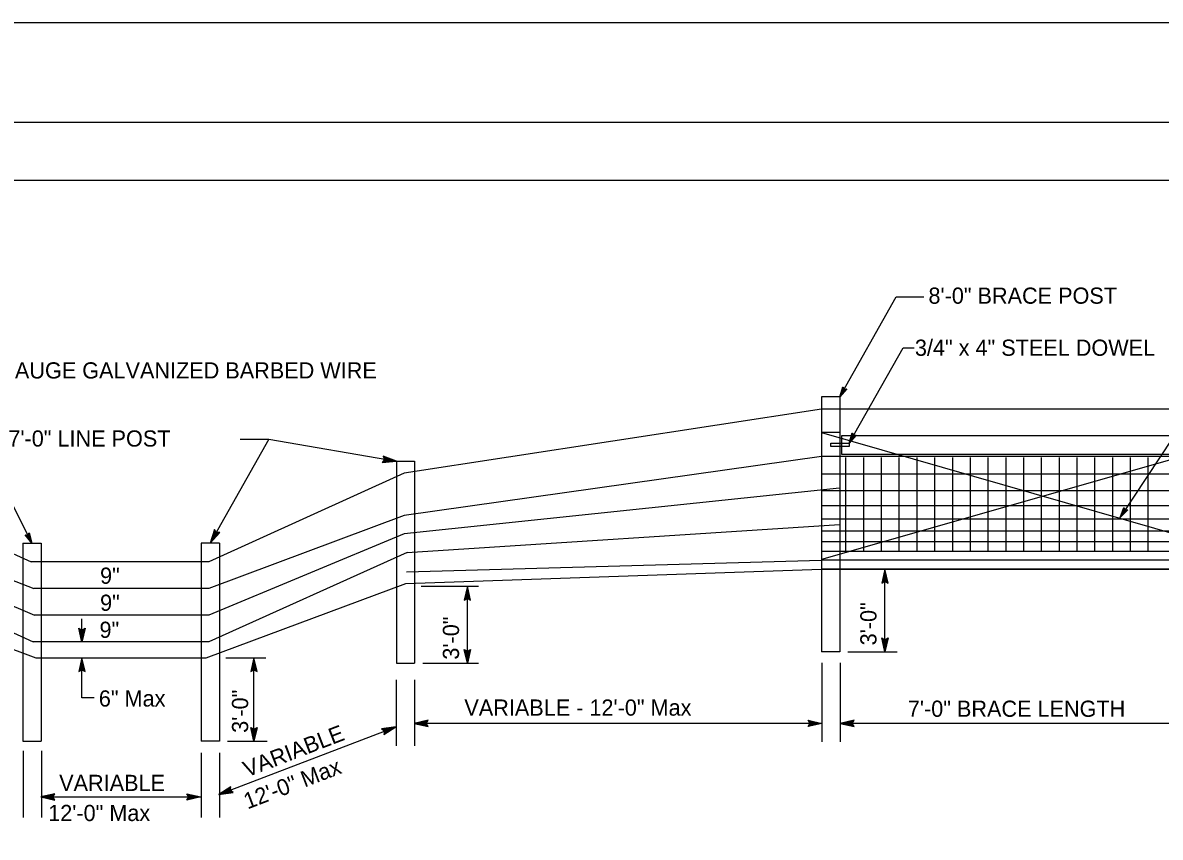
# Model space of a CAD drawing. Extents: x -894 to 866, y -472 to 714.
# Drawn here: x -243.2 to 248.9, y 361.4 to 713.6 of the extents above; entities that cross this region are included whole.
import ezdxf

# ---------------------------------------------------------------- set-up
doc = ezdxf.new("R2010")
doc.units = 0
for name, color, linetype in [('border_PLOTTING-ELEMENTS', 7, 'Continuous'), ('border_rw_22x34_Cut_Lines', 7, 'Continuous'), ('border_SHEET', 7, 'Continuous'), ('mc_FENCE', 7, 'Continuous'), ('mc_FENCE-anno', 7, 'Continuous')]:
    doc.layers.add(name, color=color, linetype=linetype)

msp = doc.modelspace()

# ---------------------------------------------------------------- linework, layer by layer
at = {"layer": 'border_PLOTTING-ELEMENTS'}
for points in [[(-894.04, -472.43), (865.96, -472.43), (865.96, 713.58), (-894.04, 713.58)], [(-864.04, 670.58), (835.96, 670.58), (835.96, -429.43), (-864.04, -429.43)]]:
    msp.add_lwpolyline(points, close=True, dxfattribs=at)
at = {"layer": 'border_rw_22x34_Cut_Lines'}
msp.add_lwpolyline([(-864.04, 670.58), (835.96, 670.58), (835.96, -429.43), (-864.04, -429.43)], close=True, dxfattribs=at)
at = {"layer": 'border_SHEET'}
msp.add_line((-814.04, 645.57), (810.96, 645.57), dxfattribs=at)
at = {"layer": 'mc_FENCE'}
for p, q in [((110.19, 551.77), (102.3, 551.77)), ((102.3, 551.77), (102.3, 525.64)), ((110.19, 551.77), (110.19, 525.64)), ((102.3, 546.57), (-78.25, 518.89)), ((317.79, 546.57), (102.3, 546.57)), ((295.01, 536.52), (102.3, 481.47)), ((102.3, 536.35), (295.03, 481.14)), ((110.19, 536.35), (102.3, 536.35)), ((106.31, 531.79), (114.31, 531.79)), ((106.31, 530.29), (106.31, 531.79)), ((114.31, 531.79), (114.31, 530.29)), ((114.31, 530.29), (106.31, 530.29)), ((-81.58, 524.04), (-73.69, 524.04)), ((-81.58, 524.04), (-81.58, 497.91)), ((102.3, 526.05), (-78.27, 500.52)), ((-73.69, 524.04), (-73.69, 497.91)), ((317.79, 526.05), (102.3, 526.05)), ((102.3, 525.71), (102.3, 447.85)), ((110.19, 525.71), (110.19, 447.85)), ((112.9, 485.02), (112.9, 525.64)), ((120.59, 485.02), (120.59, 525.64)), ((128.29, 485.02), (128.29, 525.64)), ((135.98, 485.02), (135.98, 525.64)), ((143.68, 485.02), (143.68, 525.64)), ((151.37, 485.02), (151.37, 525.64)), ((159.07, 485.02), (159.07, 525.64)), ((166.76, 485.02), (166.76, 525.64)), ((174.45, 485.02), (174.45, 525.64)), ((182.15, 485.02), (182.15, 525.64)), ((189.84, 485.02), (189.84, 525.64)), ((197.54, 485.02), (197.54, 525.64)), ((205.23, 485.02), (205.23, 525.64)), ((212.92, 485.02), (212.92, 525.64)), ((220.62, 485.02), (220.62, 525.64)), ((228.31, 485.02), (228.31, 525.64)), ((236.01, 485.02), (236.01, 525.64)), ((243.7, 485.02), (243.7, 525.64)), ((-323.21, 518.89), (-239.66, 480.49)), ((-78.25, 518.89), (-162.8, 480.49)), ((317.79, 518.36), (102.3, 518.36)), ((110.07, 512.29), (-78.25, 492.61)), ((317.79, 511.18), (102.3, 511.18)), ((317.79, 504.77), (102.3, 504.77)), ((-323.19, 501.65), (-238.41, 468.95)), ((-78.27, 500.52), (-162.8, 468.95)), ((-81.58, 497.98), (-81.58, 461.16)), ((-73.69, 497.98), (-73.69, 461.16)), ((317.79, 498.87), (102.3, 498.87)), ((-323.18, 493.03), (-238.17, 457.41)), ((-78.25, 492.61), (-162.8, 457.41)), ((-76.95, 484.55), (110.17, 496.58)), ((317.79, 493.74), (102.3, 493.74)), ((-243.2, 488.59), (-235.31, 488.59)), ((-243.2, 488.59), (-243.2, 430.25)), ((-235.31, 488.59), (-235.31, 466.98)), ((-158.16, 488.59), (-166.04, 488.59)), ((-166.04, 488.59), (-166.04, 430.25)), ((-158.16, 488.59), (-158.16, 430.25)), ((317.79, 489.12), (102.3, 489.12)), ((-323.18, 484.41), (-238.66, 445.87)), ((-76.95, 484.55), (-162.8, 445.87)), ((317.79, 485.02), (102.3, 485.02)), ((-162.8, 480.49), (-239.66, 480.49)), ((-77.2, 476.18), (102.3, 481.17)), ((317.79, 481.17), (102.3, 481.17)), ((-77.45, 471.12), (102.27, 477.33)), ((102.27, 477.33), (317.76, 477.33)), ((317.79, 477.33), (102.3, 477.33)), ((-324.01, 471.12), (-237.64, 439)), ((-162.8, 468.95), (-238.41, 468.95)), ((-163.82, 439), (-77.45, 471.12)), ((-235.31, 467.05), (-235.31, 430.25)), ((-81.58, 461.16), (-81.58, 436.62)), ((-73.69, 461.16), (-73.69, 436.62)), ((-162.8, 457.41), (-238.17, 457.41)), ((102.3, 447.85), (102.3, 441.6)), ((110.19, 447.85), (110.19, 441.6)), ((-162.8, 445.87), (-238.66, 445.87)), ((-237.64, 439), (-200.24, 439)), ((-200.24, 439), (-163.82, 439)), ((110.19, 441.6), (102.3, 441.6)), ((-81.58, 436.62), (-73.69, 436.62)), ((-243.2, 430.25), (-243.2, 402.88)), ((-235.31, 430.25), (-235.31, 402.88)), ((-166.04, 430.25), (-166.04, 402.88)), ((-158.16, 430.25), (-158.16, 402.88)), ((-243.2, 402.88), (-235.31, 402.88)), ((-158.16, 402.88), (-166.04, 402.88))]:
    msp.add_line(p, q, dxfattribs=at)
msp.add_lwpolyline([(286.1, 535.02), (110.96, 535.02), (110.96, 526.99), (286.1, 526.99)], close=True, dxfattribs=at)
at = {"layer": 'mc_FENCE-anno'}
for p, q in [((110.19, 551.77), (134.68, 595)), ((134.68, 595), (146.61, 595)), ((114.31, 531.79), (137.66, 573.01)), ((137.66, 573.01), (142.45, 573.01)), ((231.86, 499.95), (275.06, 565.58)), ((110.19, 551.77), (111.5, 556.19)), ((111.5, 556.19), (111.5, 556.19)), ((111.5, 556.19), (112.08, 555.18)), ((113.25, 555.22), (110.19, 551.77)), ((110.19, 551.77), (110.19, 551.77)), ((110.69, 552.68), (111.65, 555.9)), ((112.94, 555.2), (110.69, 552.67)), ((111.19, 553.58), (111.81, 555.66)), ((112.61, 555.18), (111.19, 553.58)), ((111.7, 554.49), (111.96, 555.38)), ((112.32, 555.19), (111.7, 554.49)), ((112.08, 555.18), (113.25, 555.22)), ((113.25, 555.22), (113.25, 555.22)), ((-239.25, 488.59), (-261.63, 533.19)), ((-136.82, 533.56), (-162.1, 488.59)), ((-149.2, 533.56), (-136.82, 533.56)), ((-136.8, 533.6), (-81.58, 524.04)), ((114.31, 531.79), (115.62, 536.21)), ((117.37, 535.24), (114.31, 531.79)), ((114.31, 531.79), (114.31, 531.79)), ((114.81, 532.7), (115.77, 535.92)), ((117.06, 535.22), (114.81, 532.69)), ((115.32, 533.6), (115.93, 535.68)), ((116.74, 535.2), (115.32, 533.6)), ((115.62, 536.21), (115.62, 536.21)), ((115.62, 536.21), (116.2, 535.2)), ((115.82, 534.51), (116.08, 535.4)), ((116.45, 535.21), (115.82, 534.51)), ((116.2, 535.2), (117.37, 535.24)), ((117.37, 535.24), (117.37, 535.24)), ((-86.74, 524.7), (-87.7, 523.47)), ((-87.7, 523.47), (-81.58, 524.04)), ((-87.7, 523.47), (-87.7, 523.47)), ((-87.44, 523.79), (-82.95, 524.21)), ((-81.58, 524.04), (-87.36, 526.12)), ((-87.36, 526.12), (-87.36, 526.12)), ((-87.36, 526.12), (-86.74, 524.7)), ((-82.96, 524.22), (-87.17, 525.73)), ((-87.16, 524.12), (-84.32, 524.39)), ((-84.32, 524.39), (-87.04, 525.36)), ((-86.94, 524.44), (-85.69, 524.56)), ((-85.69, 524.56), (-86.86, 524.98)), ((-81.58, 524.04), (-81.58, 524.04)), ((231.58, 499.62), (233.1, 503.97)), ((234.8, 502.92), (231.58, 499.62)), ((234.49, 502.92), (232.12, 500.5)), ((232.13, 500.51), (233.23, 503.68)), ((232.67, 501.38), (233.38, 503.43)), ((234.17, 502.91), (232.67, 501.38)), ((233.1, 503.97), (233.1, 503.97)), ((233.1, 503.97), (233.63, 502.94)), ((233.22, 502.26), (233.52, 503.14)), ((233.88, 502.94), (233.22, 502.26)), ((233.63, 502.94), (234.8, 502.92)), ((234.8, 502.92), (234.8, 502.92)), ((231.58, 499.62), (231.58, 499.62)), ((-239.25, 488.59), (-242.2, 492.13)), ((-242.2, 492.13), (-242.2, 492.13)), ((-242.2, 492.13), (-241.03, 492.06)), ((-241.03, 492.06), (-240.41, 493.05)), ((-240.91, 492.27), (-240.67, 491.35)), ((-240.74, 492.5), (-240.2, 490.43)), ((-240.58, 492.78), (-239.73, 489.51)), ((-240.41, 493.05), (-240.41, 493.05)), ((-240.41, 493.05), (-239.25, 488.59)), ((-160.34, 494.48), (-162.1, 488.59)), ((-162.1, 488.59), (-158.01, 493.17)), ((-160.14, 494.11), (-161.43, 489.79)), ((-161.42, 489.8), (-158.44, 493.14)), ((-159.94, 493.73), (-160.75, 491)), ((-160.75, 491), (-158.83, 493.16)), ((-159.56, 493.12), (-160.34, 494.48)), ((-160.34, 494.48), (-160.34, 494.48)), ((-159.72, 493.41), (-160.08, 492.2)), ((-160.08, 492.2), (-159.26, 493.13)), ((-158.01, 493.17), (-159.56, 493.12)), ((-158.01, 493.17), (-158.01, 493.17)), ((-239.73, 489.51), (-241.88, 492.1)), ((-240.2, 490.43), (-241.58, 492.1)), ((-240.67, 491.35), (-241.26, 492.07)), ((-239.25, 488.59), (-239.25, 488.59)), ((-162.1, 488.59), (-162.1, 488.59)), ((129.76, 477.33), (128.44, 471.32)), ((129.76, 475.93), (128.8, 471.56)), ((129.77, 474.56), (129.15, 471.74)), ((129.77, 473.18), (129.5, 471.97)), ((129.76, 441.6), (129.76, 477.33)), ((131.11, 471.33), (129.76, 477.33)), ((129.76, 477.33), (129.76, 477.33)), ((130.75, 471.54), (129.77, 475.95)), ((130.39, 471.78), (129.77, 474.56)), ((130.05, 471.95), (129.77, 473.18)), ((-70.92, 469.91), (-46.06, 469.91)), ((-50.88, 469.91), (-52.21, 463.91)), ((-50.88, 468.52), (-51.85, 464.14)), ((-50.88, 436.62), (-50.88, 469.91)), ((-49.54, 463.91), (-50.88, 469.91)), ((-50.88, 469.91), (-50.88, 469.91)), ((-49.89, 464.13), (-50.88, 468.53)), ((128.44, 471.32), (129.77, 472.13)), ((128.44, 471.32), (128.44, 471.32)), ((129.77, 472.13), (131.11, 471.33)), ((131.11, 471.33), (131.11, 471.33)), ((-52.21, 463.91), (-50.88, 464.71)), ((-52.21, 463.91), (-52.21, 463.91)), ((-50.88, 467.15), (-51.5, 464.32)), ((-50.87, 465.76), (-51.14, 464.55)), ((-50.25, 464.36), (-50.88, 467.15)), ((-50.88, 464.71), (-49.54, 463.91)), ((-50.6, 464.53), (-50.87, 465.76)), ((-49.54, 463.91), (-49.54, 463.91)), ((-217.69, 445.87), (-217.69, 455.84)), ((-217.65, 445.79), (-218.97, 451.8)), ((-218.97, 451.8), (-218.97, 451.8)), ((-218.97, 451.8), (-217.64, 450.99)), ((-217.65, 447.19), (-218.61, 451.56)), ((-217.64, 448.56), (-218.26, 451.38)), ((-217.64, 449.94), (-217.91, 451.15)), ((-216.3, 451.79), (-217.65, 445.79)), ((-217.64, 450.99), (-216.3, 451.79)), ((-216.66, 451.58), (-217.64, 447.17)), ((-217.02, 451.34), (-217.64, 448.56)), ((-217.36, 451.17), (-217.64, 449.94)), ((-216.3, 451.79), (-216.3, 451.79)), ((-217.65, 445.79), (-217.65, 445.79)), ((129.76, 441.6), (128.44, 447.6)), ((128.44, 447.6), (128.44, 447.6)), ((128.44, 447.6), (129.77, 446.8)), ((129.76, 442.99), (128.8, 447.36)), ((129.77, 444.36), (129.15, 447.18)), ((129.77, 445.74), (129.5, 446.95)), ((131.11, 447.59), (129.76, 441.6)), ((129.77, 446.8), (131.11, 447.59)), ((130.75, 447.38), (129.77, 442.98)), ((130.39, 447.14), (129.77, 444.36)), ((130.05, 446.97), (129.77, 445.74)), ((131.11, 447.59), (131.11, 447.59)), ((-217.65, 439.03), (-218.97, 433.03)), ((-217.69, 432.15), (-217.69, 439)), ((-216.3, 433.03), (-217.65, 439.03)), ((-217.65, 439.03), (-217.65, 439.03)), ((-155.39, 439), (-138.09, 439)), ((-143.2, 439), (-144.53, 433)), ((-143.2, 402.88), (-143.2, 439)), ((-141.86, 433), (-143.2, 439)), ((-143.2, 439), (-143.2, 439)), ((-50.88, 436.62), (-52.21, 442.63)), ((-52.21, 442.63), (-52.21, 442.63)), ((-52.21, 442.63), (-50.88, 441.82)), ((-50.88, 438.02), (-51.85, 442.39)), ((-50.88, 439.39), (-51.5, 442.21)), ((-50.87, 440.77), (-51.14, 441.98)), ((-50.88, 441.82), (-49.54, 442.62)), ((-49.54, 442.62), (-50.88, 436.62)), ((-49.89, 442.41), (-50.88, 438)), ((-50.25, 442.17), (-50.88, 439.39)), ((-50.6, 442), (-50.87, 440.77)), ((-49.54, 442.62), (-49.54, 442.62)), ((113.69, 441.6), (135.06, 441.6)), ((129.76, 441.6), (129.76, 441.6)), ((-218.97, 433.03), (-217.64, 433.83)), ((-217.65, 437.64), (-218.61, 433.27)), ((-217.64, 436.27), (-218.26, 433.44)), ((-217.64, 434.89), (-217.91, 433.68)), ((-216.66, 433.25), (-217.64, 437.65)), ((-217.02, 433.48), (-217.64, 436.27)), ((-217.36, 433.66), (-217.64, 434.89)), ((-217.64, 433.83), (-216.3, 433.03)), ((-144.53, 433), (-143.2, 433.8)), ((-143.2, 437.61), (-144.17, 433.23)), ((-143.2, 436.24), (-143.82, 433.41)), ((-143.19, 434.85), (-143.46, 433.65)), ((-142.21, 433.22), (-143.2, 437.62)), ((-142.57, 433.45), (-143.2, 436.24)), ((-143.2, 433.8), (-141.86, 433)), ((-142.92, 433.63), (-143.19, 434.85)), ((-70.19, 436.62), (-46.06, 436.62)), ((-50.88, 436.62), (-50.88, 436.62)), ((102.53, 436.75), (102.53, 402.64)), ((110.41, 436.75), (110.41, 402.64)), ((-218.97, 433.03), (-218.97, 433.03)), ((-216.3, 433.03), (-216.3, 433.03)), ((-144.53, 433), (-144.53, 433)), ((-141.86, 433), (-141.86, 433)), ((-81.65, 429.44), (-81.65, 400.9)), ((-73.77, 429.44), (-73.77, 400.9)), ((-158.34, 379.84), (-81.89, 409.2)), ((-143.2, 402.88), (-144.53, 408.88)), ((-144.53, 408.88), (-144.53, 408.88)), ((-144.53, 408.88), (-143.2, 408.08)), ((-143.2, 404.27), (-144.17, 408.65)), ((-143.2, 405.64), (-143.82, 408.47)), ((-143.2, 408.08), (-141.86, 408.88)), ((-141.86, 408.88), (-143.2, 402.88)), ((-142.21, 408.66), (-143.2, 404.26)), ((-141.86, 408.88), (-141.86, 408.88)), ((-81.89, 409.2), (-87.97, 408.31)), ((-83.19, 408.71), (-87.62, 408.05)), ((-87.02, 405.81), (-81.89, 409.2)), ((-86.94, 406.22), (-83.18, 408.71)), ((-81.89, 409.2), (-81.89, 409.2)), ((-67.91, 411.96), (-73.91, 410.61)), ((-73.91, 410.61), (-73.91, 410.61)), ((-73.91, 410.61), (-67.91, 409.29)), ((102.53, 410.61), (-73.77, 410.61)), ((-68.13, 411.6), (-72.53, 410.62)), ((-72.52, 410.61), (-68.14, 409.65)), ((-68.36, 411.24), (-71.15, 410.62)), ((-71.15, 410.62), (-68.32, 410)), ((-68.54, 410.9), (-69.77, 410.62)), ((-69.77, 410.62), (-68.56, 410.36)), ((-68.71, 410.62), (-67.91, 411.96)), ((-67.91, 409.29), (-68.71, 410.62)), ((-67.91, 411.96), (-67.91, 411.96)), ((-67.91, 409.29), (-67.91, 409.29)), ((97.33, 410.62), (96.53, 411.96)), ((96.53, 411.96), (96.53, 411.96)), ((96.53, 411.96), (102.53, 410.61)), ((96.53, 409.29), (97.33, 410.62)), ((102.53, 410.61), (96.53, 409.29)), ((96.53, 409.29), (96.53, 409.29)), ((96.75, 411.6), (101.15, 410.62)), ((101.14, 410.61), (96.76, 409.65)), ((99.77, 410.62), (96.94, 410)), ((96.98, 411.24), (99.77, 410.62)), ((97.16, 410.9), (98.38, 410.62)), ((98.38, 410.62), (97.18, 410.36)), ((102.53, 410.61), (102.53, 410.61)), ((116.41, 411.96), (110.41, 410.61)), ((287.13, 410.61), (110.41, 410.61)), ((110.41, 410.61), (110.41, 410.61)), ((110.41, 410.61), (116.41, 409.29)), ((116.2, 411.6), (111.79, 410.62)), ((111.8, 410.61), (116.18, 409.65)), ((115.96, 411.24), (113.18, 410.62)), ((113.18, 410.62), (116, 410)), ((115.79, 410.9), (114.56, 410.62)), ((114.56, 410.62), (115.77, 410.36)), ((115.61, 410.62), (116.41, 411.96)), ((116.41, 409.29), (115.61, 410.62)), ((116.41, 411.96), (116.41, 411.96)), ((116.41, 409.29), (116.41, 409.29)), ((-143.19, 407.02), (-143.46, 408.23)), ((-142.57, 408.43), (-143.2, 405.64)), ((-142.92, 408.25), (-143.19, 407.02)), ((-87.97, 408.31), (-87.97, 408.31)), ((-87.97, 408.31), (-86.75, 407.35)), ((-84.47, 408.21), (-87.33, 407.79)), ((-86.75, 407.35), (-87.02, 405.81)), ((-87.02, 405.81), (-87.02, 405.81)), ((-85.76, 407.72), (-86.98, 407.54)), ((-86.85, 406.64), (-84.47, 408.21)), ((-86.81, 407.03), (-85.76, 407.72)), ((-243.04, 398.74), (-243.04, 369.88)), ((-235.16, 398.74), (-235.16, 369.88)), ((-154.65, 402.88), (-137.54, 402.88)), ((-143.2, 402.88), (-143.2, 402.88)), ((-165.99, 397.93), (-165.99, 369.88)), ((-158.11, 397.93), (-158.11, 369.88)), ((-229.39, 380.16), (-235.39, 378.82)), ((-229.61, 379.81), (-234.01, 378.82)), ((-229.84, 379.45), (-232.63, 378.82)), ((-230.02, 379.1), (-231.24, 378.82)), ((-230.19, 378.82), (-229.39, 380.16)), ((-229.39, 380.16), (-229.39, 380.16)), ((-171.42, 378.82), (-172.22, 380.16)), ((-172.22, 380.16), (-172.22, 380.16)), ((-172.22, 380.16), (-166.22, 378.82)), ((-172.01, 379.81), (-167.6, 378.82)), ((-171.77, 379.45), (-168.99, 378.82)), ((-171.6, 379.1), (-170.37, 378.82)), ((-153.21, 383.23), (-158.34, 379.84)), ((-158.34, 379.84), (-152.26, 380.74)), ((-158.34, 379.84), (-158.34, 379.84)), ((-153.28, 382.82), (-157.05, 380.34)), ((-157.04, 380.34), (-152.6, 380.99)), ((-153.37, 382.4), (-155.76, 380.83)), ((-155.76, 380.83), (-152.89, 381.25)), ((-153.42, 382.01), (-154.47, 381.32)), ((-154.47, 381.32), (-153.24, 381.5)), ((-153.48, 381.69), (-153.21, 383.23)), ((-152.26, 380.74), (-153.48, 381.69)), ((-153.21, 383.23), (-153.21, 383.23)), ((-152.26, 380.74), (-152.26, 380.74)), ((-235.39, 378.82), (-166.22, 378.82)), ((-235.39, 378.82), (-235.39, 378.82)), ((-235.39, 378.82), (-229.39, 377.49)), ((-234, 378.81), (-229.62, 377.85)), ((-232.63, 378.82), (-229.8, 378.2)), ((-231.24, 378.82), (-230.04, 378.56)), ((-229.39, 377.49), (-230.19, 378.82)), ((-229.39, 377.49), (-229.39, 377.49)), ((-166.22, 378.82), (-172.22, 377.49)), ((-172.22, 377.49), (-171.42, 378.82)), ((-172.22, 377.49), (-172.22, 377.49)), ((-167.61, 378.81), (-171.99, 377.85)), ((-168.99, 378.82), (-171.81, 378.2)), ((-170.37, 378.82), (-171.58, 378.56)), ((-166.22, 378.82), (-166.22, 378.82))]:
    msp.add_line(p, q, dxfattribs=at)
msp.add_lwpolyline([(-212.4, 421.69), (-217.7, 421.69), (-217.69, 432.15)], dxfattribs=at)

# ---------------------------------------------------------------- texts
for s, p in [('8\'-0" BRACE POST', (148.59, 592.08)), ('3/4" x 4" STEEL DOWEL', (142.73, 569.58)), ('12 1/2 GAUGE GALVANIZED BARBED WIRE', (-282.53, 559.76)), ('7\'-0" LINE POST', (-249.46, 530.32)), ('9"', (-209.78, 471)), ('9"', (-209.78, 459.3)), ('9"', (-210.03, 447.61)), ('6" Max', (-210.32, 417.91)), ('VARIABLE - 12\'-0" Max', (-52.18, 413.97)), ('7\'-0" BRACE LENGTH', (139.68, 413.48)), ('VARIABLE', (-227.48, 381.4)), ('12\'-0" Max', (-232.23, 368.4))]:
    msp.add_text(s, height=7, dxfattribs=at).set_placement(p)
for s, rotation, p in [('3\'-0"', 90, (126.11, 444.37)), ('3\'-0"', 90, (-54.49, 438.19)), ('3\'-0"', 90, (-145.73, 406.55)), ('VARIABLE', 20.9841, (-146.22, 387.24)), ('12\'-0" Max', 20.9841, (-146, 373.4))]:
    msp.add_text(s, height=7, rotation=rotation, dxfattribs=at).set_placement(p)

doc.saveas('drawing.dxf')
